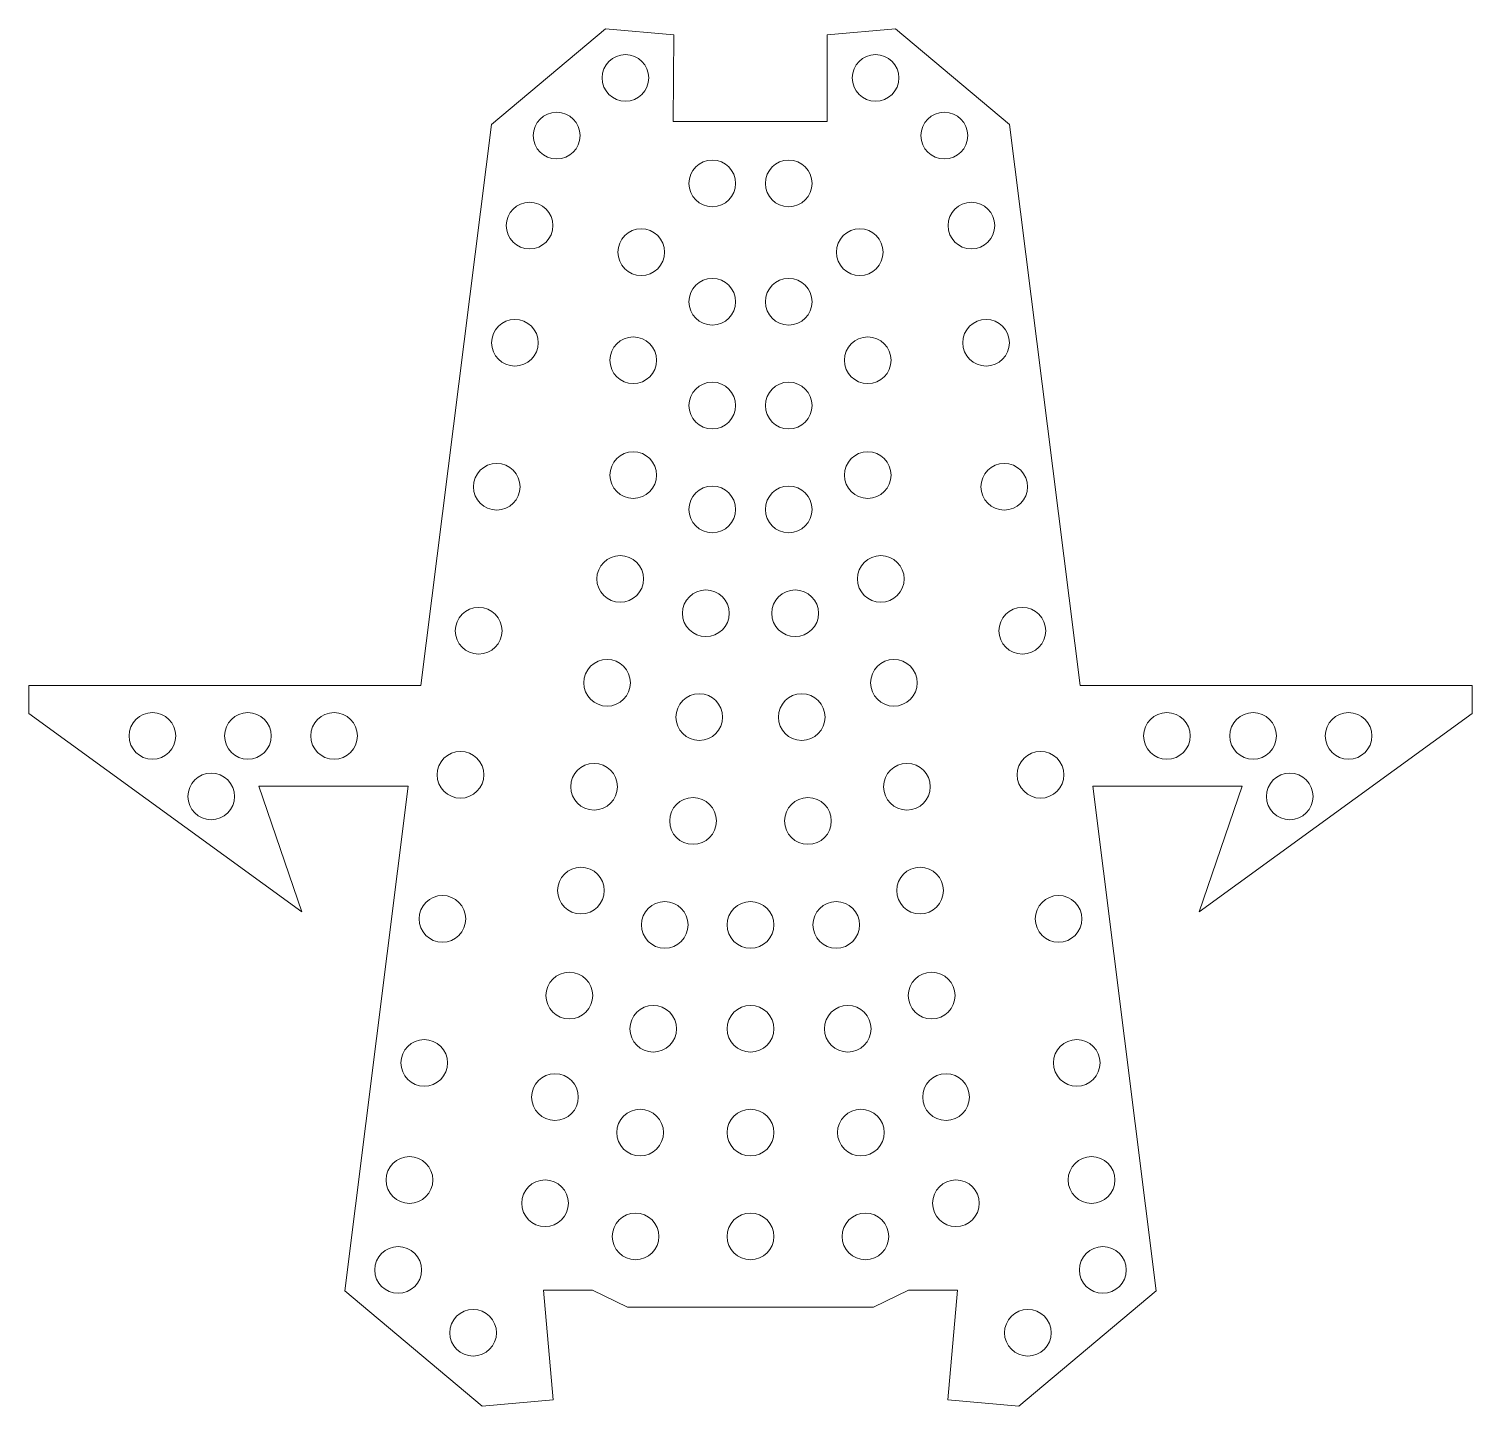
# Model space of a CAD drawing. Header units: millimetres. Extents: x -85 to 85, y 178 to 340.
import ezdxf

# ---------------------------------------------------------------- set-up
doc = ezdxf.new("R2010")
doc.units = ezdxf.units.MM

msp = doc.modelspace()

# ---------------------------------------------------------------- linework, layer by layer
at = {"color": 7, "linetype": 'Continuous', "lineweight": 15}
for p, q in [((-30.5, 329.16), (-17.08, 340.43)), ((-17.08, 340.43), (-9.03, 339.73)), ((9.03, 339.73), (17.08, 340.43)), ((17.08, 340.43), (30.5, 329.16)), ((-9.03, 339.73), (-9.1, 329.53)), ((9.03, 329.53), (9.03, 339.73)), ((-38.82, 263.06), (-30.5, 329.16)), ((-9.1, 329.53), (9.03, 329.53)), ((30.5, 329.16), (38.82, 263.06)), ((-85, 263.06), (-38.82, 263.06)), ((-85, 263.06), (-85, 259.76)), ((38.82, 263.06), (85, 263.06)), ((85, 263.06), (85, 259.76)), ((-52.83, 236.39), (-85, 259.76)), ((85, 259.76), (52.83, 236.39)), ((-57.92, 251.19), (-52.83, 236.39)), ((-40.31, 251.19), (-57.92, 251.19)), ((-47.79, 191.73), (-40.31, 251.19)), ((40.31, 251.19), (47.79, 191.73)), ((57.92, 251.19), (40.31, 251.19)), ((52.83, 236.39), (57.92, 251.19)), ((-31.61, 178.15), (-47.79, 191.73)), ((-24.38, 191.83), (-23.25, 178.89)), ((-18.63, 191.83), (-24.38, 191.83)), ((-14.47, 189.83), (-18.63, 191.83)), ((18.63, 191.83), (14.47, 189.83)), ((24.38, 191.83), (18.63, 191.83)), ((23.25, 178.89), (24.38, 191.83)), ((47.79, 191.73), (31.61, 178.15)), ((14.47, 189.83), (-14.47, 189.83)), ((-23.25, 178.89), (-31.61, 178.15)), ((31.61, 178.15), (23.25, 178.89))]:
    msp.add_line(p, q, dxfattribs=at)
for centre in [(-14.73, 334.65), (14.73, 334.65), (-22.83, 327.85), (22.83, 327.85), (-4.5, 322.22), (4.5, 322.22), (-26.02, 317.25), (26.02, 317.25), (-12.87, 314.12), (12.87, 314.12), (-4.5, 308.28), (4.5, 308.28), (-27.75, 303.45), (27.75, 303.45), (-13.81, 301.38), (13.81, 301.38), (-4.5, 296.05), (4.5, 296.05), (-29.89, 286.48), (-13.81, 287.85), (13.81, 287.85), (29.89, 286.48), (-4.5, 283.81), (4.5, 283.81), (-15.35, 275.62), (15.35, 275.62), (-5.26, 271.57), (5.26, 271.57), (-32.02, 269.51), (32.02, 269.51), (-16.89, 263.38), (16.89, 263.38), (-6.03, 259.34), (6.03, 259.34), (-70.45, 257.12), (-59.2, 257.12), (-49.05, 257.12), (49.05, 257.12), (59.2, 257.12), (70.45, 257.12), (-34.16, 252.54), (34.16, 252.54), (-18.43, 251.14), (18.43, 251.14), (-63.52, 249.99), (63.52, 249.99), (-6.77, 247.1), (6.77, 247.1), (-19.97, 238.9), (19.97, 238.9), (-36.29, 235.57), (36.29, 235.57), (-10.1, 234.86), (0, 234.86), (10.1, 234.86), (-21.34, 226.53), (21.34, 226.53), (-11.46, 222.62), (0, 222.62), (11.46, 222.62), (-38.43, 218.6), (38.43, 218.6), (-23.03, 214.57), (23.03, 214.57), (-13, 210.39), (0, 210.39), (13, 210.39), (-40.17, 204.8), (40.17, 204.8), (-24.2, 202.06), (24.2, 202.06), (-13.54, 198.15), (0, 198.15), (13.54, 198.15), (-41.5, 194.2), (41.5, 194.2), (-32.67, 186.8), (32.67, 186.8)]:
    msp.add_circle(centre, 2.75, dxfattribs=at)

doc.saveas('drawing.dxf')
